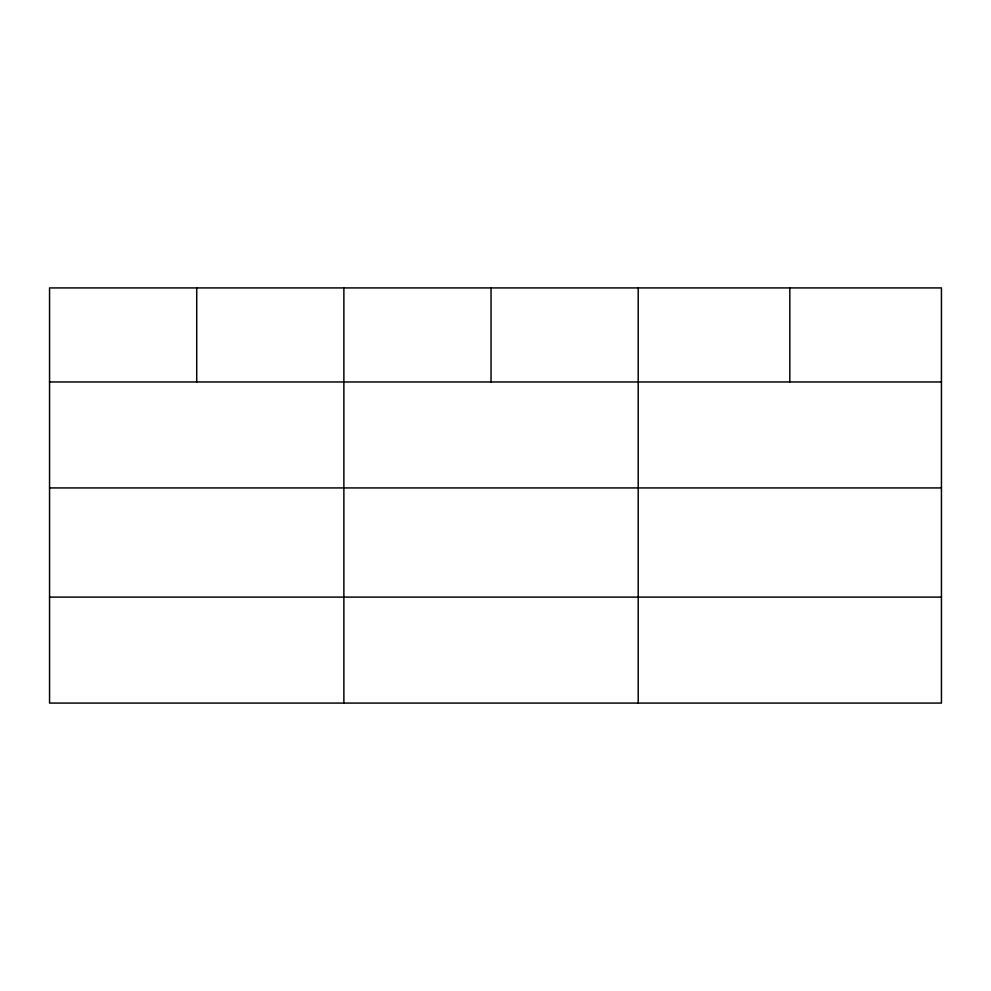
<?xml version="1.0" encoding="UTF-8"?>
<svg xmlns="http://www.w3.org/2000/svg" width="991" height="991" viewBox="0 0 991 991"><rect width="100%" height="100%" fill="white"/><g stroke="black" fill="none" stroke-linecap="round" stroke-linejoin="round"><path stroke-width="1.49" d="M941.45 487.931L941.45 287.923L49.55 287.923L49.55 703.077L941.45 703.077L941.45 487.931L49.55 487.931M49.55 381.969L941.45 381.969M49.55 597.115L941.45 597.115M789.827 287.923L789.827 381.969M638.204 287.923L638.204 703.077M491.04 287.923L491.04 381.969M343.877 287.923L343.877 703.077M196.714 287.923L196.714 381.969"/></g></svg>
